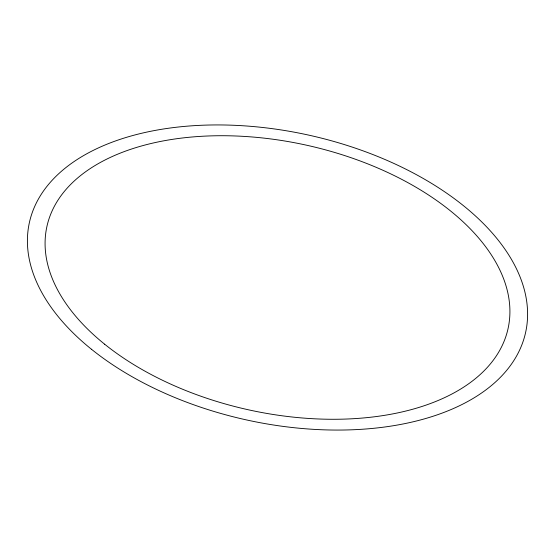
<?xml version="1.0" encoding="UTF-8"?>
<svg xmlns="http://www.w3.org/2000/svg" width="555" height="555" viewBox="0 0 555 555"><rect width="100%" height="100%" fill="white"/><g stroke="black" fill="none" stroke-linecap="round" stroke-linejoin="round"><path stroke-width="0.83" d="M91.499 349.282A254.128 145.764 12.5 0 0 515.297 358.197A254.128 145.764 12.5 0 0 225.698 125.021A254.128 145.764 12.5 0 0 91.499 349.282M104.652 344.211A236.159 135.455 12.5 0 0 498.48 352.487A236.159 135.455 12.5 0 0 229.361 135.802A236.159 135.455 12.5 0 0 104.652 344.211"/></g></svg>
